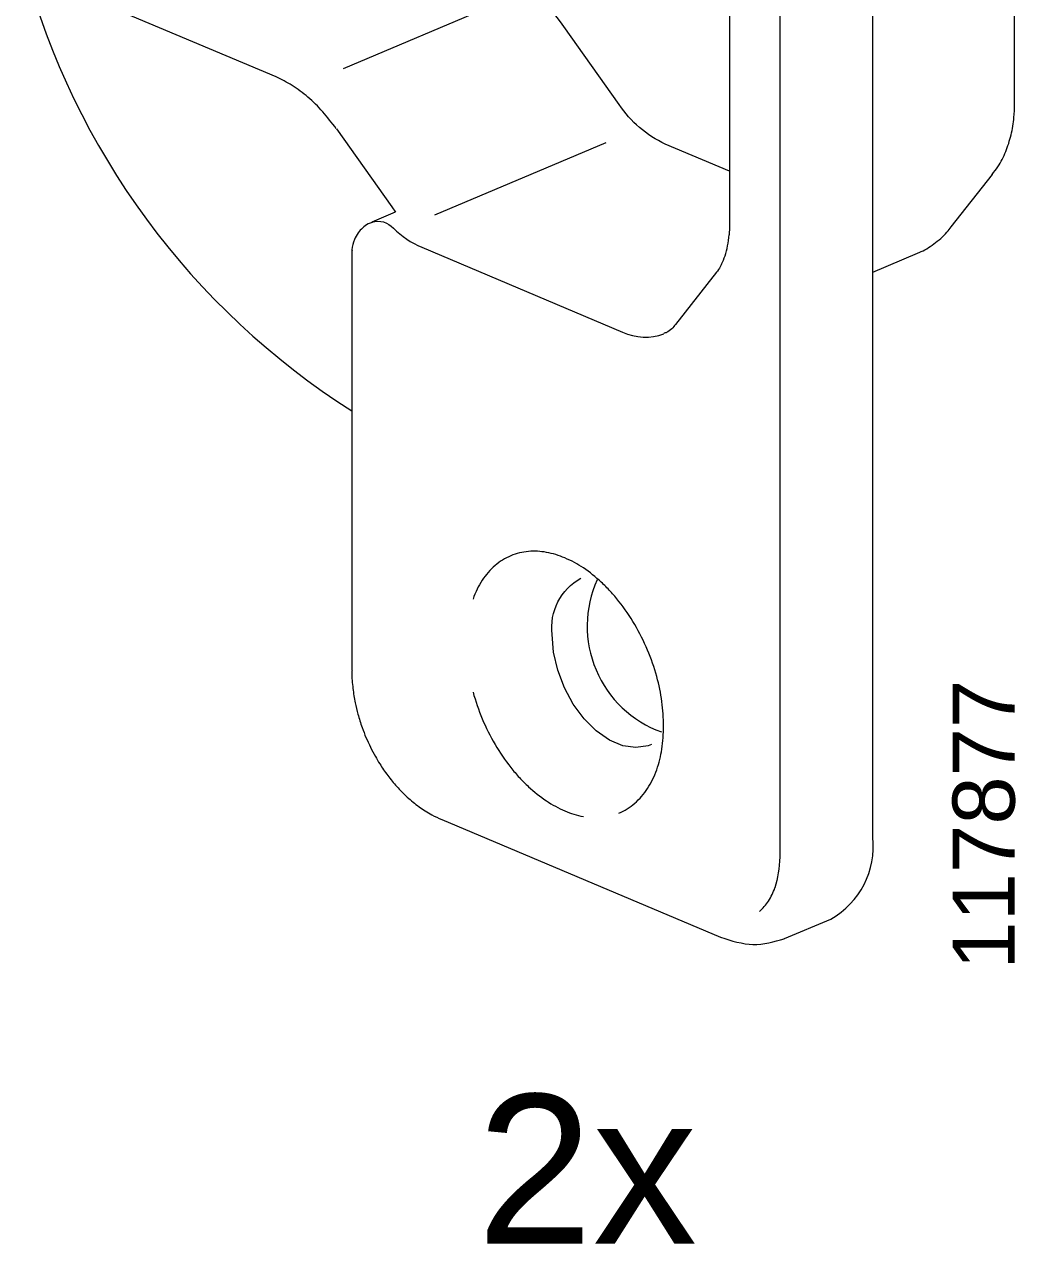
# Model space of a CAD drawing. Header units: metres. Extents: x -11.5 to 7.4, y -3.8 to 5.9.
# Drawn here: x 2.2988 to 2.4039, y 0.9202 to 1.0495 of the extents above; entities that cross this region are included whole.
import ezdxf

# ---------------------------------------------------------------- set-up
doc = ezdxf.new("R2010")
doc.units = ezdxf.units.M
doc.header["$MEASUREMENT"] = 0
doc.layers.add('PDF3_Geometry_Num_Penna__7_Num_Penna__7', color=7, linetype='Continuous', lineweight=18)
doc.layers.add('PDF3_Text_Num_Penna__7_Num_Penna__7', color=7, linetype='Continuous', lineweight=18)
doc.styles.add('GENERATED_STYLE_1', font='')
doc.styles.get('GENERATED_STYLE_1').set_extended_font_data('Arial')

msp = doc.modelspace()

# ---------------------------------------------------------------- linework, layer by layer
at = {"layer": 'PDF3_Geometry_Num_Penna__7_Num_Penna__7', "color": 7, "linetype": 'Continuous', "lineweight": 18, "flags": 128}
for points in [[(2.379217022239086, 0.9524864449220614), (2.379387416057243, 0.9525554869738304), (2.384308689281129, 0.954638787888249, 0.3011673369199129), (2.388735611586299, 0.9633068823521889), (2.388735611586299, 1.121112196870268, 0.2790646582868935), (2.378878568764666, 1.137895312280241), (2.349301052067219, 1.150370793342816, 0.2083639239722943), (2.343871054401379, 1.150574725381849), (2.338949658326866, 1.14849117876618)], [(2.402839600546123, 1.036025730504721, 0.03537100197278453), (2.40341085595667, 1.037796008024285, 0.04067691177968914), (2.40371798252148, 1.039654737994514, 0.01675016722538077), (2.40378002208757, 1.041032507764251), (2.40378002208757, 1.070451547154257, 0.01198754794762259), (2.403773142452517, 1.070919853740278)], [(2.373556802500266, 1.033938621220899), (2.366742278280267, 1.036813325867519, -0.1369444930295664), (2.361849997804097, 1.041009043294699), (2.35598142340371, 1.049279347431899, 0.1372047333384748), (2.348833114033074, 1.055414016288037), (2.336951001493711, 1.060427550331992)], [(2.373554959740879, 1.057893019068556, -0.0001823010896373657), (2.373556802500266, 1.057694123905185), (2.373556802500266, 1.028276313021439)], [(2.330414856792055, 1.040257811717175, 0.03477071984818454), (2.328841140273969, 1.041797130060003, 0.0387616860213104), (2.327175285786439, 1.043037921381834)], [(2.331857614542903, 1.038451416113589), (2.337726066092664, 1.030182340482648), (2.338141301208289, 1.029618824661537), (2.338090932451658, 1.029599168561388), (2.335629005908142, 1.028557395253554, -0.2960946313967174), (2.337910956284681, 1.027887245089138, 0.08804448804717391), (2.340909985764736, 1.025875443239007), (2.362214741312465, 1.016888919952672, 0.2054775485458747), (2.36660050865795, 1.016713243557602)], [(2.372709378882643, 1.024079858490502, 0.03391484878678977), (2.373074245241639, 1.024974211047229, 0.03206240694134185), (2.37334820213745, 1.026024583898878, 0.03175860316491477), (2.373511593469928, 1.027203949907749)], [(2.388735611586299, 1.023249756811135), (2.393476417240704, 1.025255907532473, 0.004250367651438254), (2.393666098607129, 1.025338831704972)], [(2.366382940199438, 0.9776914621416237, 0.03523768881819452), (2.3658325693953, 0.9803474926740989, 0.03140520885278555), (2.364860820944241, 0.9831595435014986, 0.03334621515157481), (2.363500864515263, 0.9858782278531955, 0.03437924699737664), (2.36182641048392, 0.9883290978403769, 0.01771235247895877), (2.360911173320785, 0.9893954412733983, 0.01907000198807259), (2.359949252919801, 0.9903635042056784, 0.04005370031016831), (2.358056124774313, 0.9918684243732452, 0.04737558194449909), (2.356094200278307, 0.9929310822874875, 0.05639690187252806), (2.354131047276045, 0.9935244508107015, 0.06634001360795144), (2.352237919130557, 0.9936165887801431, 0.0776382758114516), (2.350361990072697, 0.9931632699704851, 0.07990640930731484), (2.348686307535095, 0.9921276391939458, 0.071708000224514), (2.347326351106117, 0.9905576081946368, 0.03166334433654722), (2.346793179389607, 0.9896128868812823, 0.02906087566138031), (2.346354602655058, 0.9885637425358924)], [(2.3652643852504, 0.9731353009779831), (2.364911803953998, 0.9730038508082437), (2.363618186863022, 0.9728122038318032), (2.362231203296339, 0.9730185928833546), (2.360813507073177, 0.9736181039378646), (2.359428980519013, 0.9745800243388487), (2.358132906415516, 0.9758650418860126), (2.356989167088164, 0.9774141882789138), (2.356038303243514, 0.9791611241795515), (2.35533068363819, 0.981032139212374), (2.354894563916162, 0.9829424664454907), (2.354744686152532, 0.9848085674532756, -0.3073346314122888), (2.357799735518009, 0.990771122582494)], [(2.333615852701127, 0.9790811484220754, 0.01725412580589152), (2.333857868434199, 0.9775713142294711, 0.01685094605069968), (2.334146567405119, 0.9763563215390816, 0.0201927036792211), (2.334590058164705, 0.9749496818722543, 0.008126692087398949), (2.335002836267808, 0.9738882524642705)], [(2.346354479804434, 0.9786899920291328, 0.03207961664205598), (2.347326228255492, 0.9758767126954764, 0.0339138078467631), (2.348686184684469, 0.9731604853562965, 0.03487260700675992), (2.350361867222071, 0.9707083868628557, 0.01849651476725759), (2.351273418866425, 0.9696408149235776, 0.0190753448707007), (2.35223779627993, 0.968673980497555, 0.04013577374799375), (2.354128467412899, 0.9671690603299865, 0.04730070562191815), (2.356094077427683, 0.9661051739094866, 0.05557664374413151), (2.358053544911169, 0.9655118053862726)], [(2.361826041932042, 0.9658740918821218, 0.07798049530632423), (2.363500495963386, 0.9669072656461424, 0.06935703435675143), (2.364861680898622, 0.9684797536579683, 0.02950921892352914), (2.365393624108874, 0.9694257034775831, 0.02661279986914275), (2.36583342934968, 0.9704736193167136, 0.04984477905965795), (2.366382571647561, 0.9726628174706793)], [(2.335994240819016, 0.9718789076266576, 0.01419642851299255), (2.336461073197524, 0.9710951206332625, 0.02043527575629591), (2.337308742516401, 0.9698653858677666, 0.02315794017288801), (2.338268205904868, 0.9686933908964503, 0.02626573847521899), (2.339383689588256, 0.9675668506567279, 0.02575906923678361), (2.340624480910087, 0.9665484189678191, 0.03554689012377645), (2.341980751820287, 0.9656896930926102, 0.02010226316740289), (2.343028913360673, 0.9651818286050409), (2.372603973045599, 0.9527063475424651)], [(2.376726102947853, 0.9554402653717764, 0.06930848335689685), (2.377679423805024, 0.9565348644487583, 0.06599061039954866), (2.378372301335233, 0.9579562461906983)]]:
    msp.add_lwpolyline(points, format="xyb", dxfattribs=at)
for points in [[(2.378890730976632, 1.119027053196461), (2.378890730976632, 0.9612217386783826)], [(2.325462748061058, 1.043940627781121), (2.299638317985588, 1.054835021288058)], [(2.348811492322911, 1.051671003417387), (2.33259643820721, 1.044806110440757)], [(2.360433161535315, 1.036959518112369), (2.342266010973685, 1.029269068929531)], [(2.397075940580276, 1.028034788690873), (2.401426081244241, 1.033582722957598)], [(2.33350553283905, 1.025350993916938), (2.33350553283905, 0.9809785763394707)], [(2.372184315307445, 1.023238945956054), (2.367836631655996, 1.017689783183069)]]:
    msp.add_lwpolyline(points, dxfattribs=at)
at = {"layer": 'PDF3_Geometry_Num_Penna__7_Num_Penna__7', "color": 7, "linetype": 'Continuous', "lineweight": 18}
for centre, radius, start, end in [((2.37680896168172, 1.076771245214794), 0.08082283783308153, 195.0987790210113, 237.6035494365288), ((2.37037932651346, 0.9856990419710518), 0.01192592003451276, 155.6649246059067, 250.1623050938643)]:
    msp.add_arc(centre, radius, start, end, dxfattribs=at)
for points in [[(2.327175285786439, 1.043037921381834), (2.32661017290719, 1.043388045665717), (2.326036460484124, 1.043664459574045), (2.325462748061058, 1.043940873482371)], [(2.3318571231404, 1.038451907516094), (2.331386605243113, 1.039073531683268), (2.330916087345823, 1.039691470331665), (2.330414856792059, 1.040257811717173)], [(2.402016501352431, 1.034423758342673), (2.402349426548687, 1.034915160846369), (2.402613555394423, 1.035464303144249), (2.402839600546127, 1.036025730504722)], [(2.401397334197775, 1.033609258692796), (2.401611094286883, 1.033872159032273), (2.401824854375992, 1.034138744890528), (2.402016501352431, 1.034423758342675)], [(2.335220773278197, 1.028351129052626), (2.335011927214127, 1.028245477514334), (2.334827651275242, 1.028095599750705), (2.33465197488017, 1.027934665430741)], [(2.335645836443893, 1.02852311992892), (2.335499644199045, 1.028471522666032), (2.335355908966717, 1.028421153909404), (2.335220773278204, 1.028351129052625)], [(2.373547220151446, 1.028282578403361), (2.373542306126408, 1.027917712044366), (2.373537392101371, 1.027551617179112), (2.37351159346993, 1.027203949907746)], [(2.396610828110529, 1.027483803633603), (2.396764391392932, 1.027668079572488), (2.396905669612742, 1.027864640573967), (2.397046947832553, 1.028061201575443)], [(2.333779121182982, 1.026704930665246), (2.333653813544538, 1.026344978331289), (2.333532191424872, 1.025982568984812), (2.333514992337248, 1.025607874575743)], [(2.334177771464105, 1.027406407739272), (2.33402175116918, 1.027190190637645), (2.333898900543257, 1.026946946398316), (2.33377850692985, 1.026704930665244)], [(2.33465197488017, 1.027934665430744), (2.334477526991359, 1.027772502604526), (2.334314135658879, 1.027599283221972), (2.334177771464102, 1.02740640773927)], [(2.395211559481254, 1.026234412767957), (2.395720161072578, 1.026609107177026), (2.396210335070016, 1.027005914698761), (2.39661082811053, 1.027483803633604)], [(2.333514992337244, 1.025607874575745), (2.333599901585174, 1.025607874575745), (2.333428961806078, 1.025349888261307), (2.333514992337243, 1.025349888261307)], [(2.393666098607129, 1.025338831704972), (2.394225068955084, 1.025539078225228), (2.394726299508854, 1.025875688940261), (2.39521155948125, 1.026234412767957)], [(2.372709378882643, 1.024079858490502), (2.372573014687868, 1.023797302050878), (2.372426822443016, 1.023538087230179), (2.372273259160611, 1.023351354278774)], [(2.372273259160613, 1.023351354278775), (2.372320296674408, 1.023351354278775), (2.372141233686675, 1.023253073778032), (2.372184806709951, 1.023253073778032)], [(2.367834174643479, 1.017702928200044), (2.367697810448703, 1.017541993880084), (2.367562674760187, 1.017379831053865), (2.367428767577927, 1.017244695365346)], [(2.366857512167382, 1.016835602781019), (2.366948330276767, 1.016835602781019), (2.366507778857986, 1.016743464811573), (2.366598297346689, 1.016743464811573)], [(2.367428767577927, 1.017244695365346), (2.367244491639044, 1.017060419426462), (2.3670589871939, 1.016922826725427), (2.366857512167384, 1.016835602781018)], [(2.33351511518787, 0.9809755050738236), (2.333577817165303, 0.9809755050738236), (2.333443812704223, 0.9807887721224162), (2.333505287137797, 0.9807887721224162)], [(2.333505287137797, 0.980788772122418), (2.333486859543907, 0.9802334872932414), (2.33354337083183, 0.9796548608451383), (2.333615852701126, 0.9790811484220736)], [(2.366567216138325, 0.9750993139346296), (2.366534046469324, 0.9759580398098375), (2.366497191281548, 0.9768155371787861), (2.366382940199435, 0.9776914621416264)], [(2.366382571647561, 0.9726628174706793), (2.366498051235927, 0.9734416904390368), (2.366533677917447, 0.9742721606702842), (2.366566847586448, 0.9750989453827534)], [(2.335002836267808, 0.9738887438667749), (2.335317333870176, 0.973208151399156), (2.335631831472538, 0.9725275589315387), (2.335994240819016, 0.9718789076266603)], [(2.378890730976632, 0.9612216158277578), (2.378792450475892, 0.9600741909816275), (2.378691712962635, 0.9589218521104597), (2.378372301335233, 0.9579562461906956)], [(2.372613801095675, 0.9527018020693054), (2.373769825485619, 0.952334478697793), (2.37492953539434, 0.9519696123388002), (2.376042562065212, 0.9519364426698003)], [(2.376042562065212, 0.9519364426697985), (2.377180158861266, 0.9519057300133182), (2.378267386900696, 0.9522226846282029), (2.379355843446389, 0.9525420962556046)]]:
    msp.add_open_spline(points, degree=3, dxfattribs=at)

# ---------------------------------------------------------------- texts
at = {"layer": 'PDF3_Text_Num_Penna__7_Num_Penna__7', "color": 7, "linetype": 'Continuous', "lineweight": 18, "insert": (2.403892954728962, 0.9492764809172947), "char_height": 0.006595423007977106, "attachment_point": 7, "rotation": 90, "style": 'GENERATED_STYLE_1'}
msp.add_mtext('\\A1;{\\pql;\\fArial|b0|i0|c0|p34;117877}', dxfattribs=at)
at = {"layer": 'PDF3_Text_Num_Penna__7_Num_Penna__7', "color": 7, "linetype": 'Continuous', "lineweight": 18, "insert": (2.346755464247449, 0.9202145884474606), "char_height": 0.01582901521914505, "attachment_point": 7, "style": 'GENERATED_STYLE_1'}
msp.add_mtext('\\A1;{\\pql;\\fArial|b0|i0|c0|p34;2x}', dxfattribs=at)

doc.saveas('drawing.dxf')
